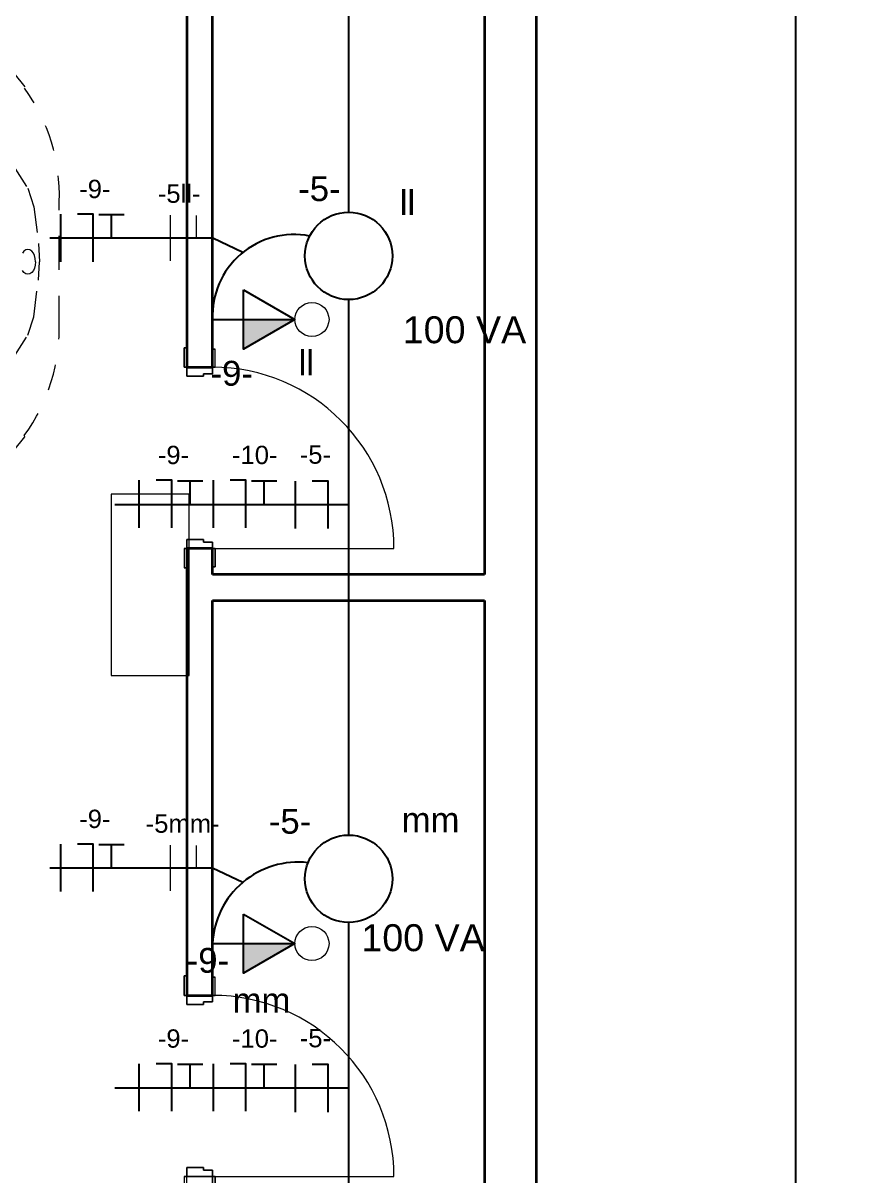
# Model space of a CAD drawing. Header units: metres. Extents: x -182 to 99, y 70 to 117.
# Drawn here: x -152.687 to -149.487, y 95.853 to 100.304 of the extents above; entities that cross this region are included whole.
import ezdxf

# ---------------------------------------------------------------- set-up
doc = ezdxf.new("R2010")
doc.units = ezdxf.units.M
doc.header["$LTSCALE"] = 0.01
doc.linetypes.add('Basculante', pattern=[0.003969, 0.002381, -0.001587])
for name, color, linetype, lineweight in [('A-DETL-GENF', 3, 'Basculante', 9), ('A-DOOR', 1, 'Continuous', 9), ('A-DOOR-FRAM', 1, 'Continuous', 13), ('A-WALL', 2, 'Continuous', 9), ('M-EQPT', 6, 'Continuous', 9), ('S-COLS', 6, 'Continuous', 9)]:
    doc.layers.add(name, color=color, linetype=linetype, lineweight=lineweight)
doc.layers.add('FIAÇÃO', color=10, linetype='Continuous')
doc.layers.add('Iluminação', color=7, linetype='Continuous')
doc.styles.add('Arial', font='arial.ttf', dxfattribs={"height": 0.29506})
doc.styles.add('Arial_2', font='arial.ttf', dxfattribs={"height": 0.258177})
doc.dimstyles.new('Diagonal', dxfattribs={"dimscale": 0.3048, "dimtxt": 0.258177, "dimasz": 1.025262, "dimexe": 0.984252, "dimexo": 0.615157, "dimgap": 0.04101, "dimtad": 1, "dimrnd": 0.01, "dimzin": 0, "dimdsep": 46, "dimtxsty": 'Arial_2', "dimblk1": 'OBLIQUE', "dimblk2": 'OBLIQUE', "dimsah": 1, "dimcen": 0.09, "dimse1": 1, "dimse2": 1, "dimazin": 0, "dimtfac": 1, "dimtix": 1, "dimtmove": 0, "dimatfit": 3, "dimfxl": 1, "dimtvp": 1, "dimtfill": 1, "dimtolj": 1, "dimtzin": 0, "dimarcsym": 2})

# ---------------------------------------------------------------- blocks, each defined once
blk = doc.blocks.new('Puerta de 1 hoja - 70 x 210 cm-216926-Subsuelo')
at = {"layer": 'A-DOOR', "lineweight": 13}
blk.add_line((0.6169, 0.05), (0.6169, 0.75), dxfattribs=at)
blk.add_arc((0.6169, 0.05), 0.7, 90, 180, dxfattribs=at)
at = {"layer": 'A-DOOR-FRAM', "lineweight": 9}
for p, q in [((-0.1531, 0.05), (-0.1531, 0.06)), ((-0.0831, 0.06), (-0.1531, 0.06)), ((-0.1531, 0.06), (-0.1531, 0.06)), ((-0.1531, 0.05), (-0.1531, 0.05)), ((-0.1531, 0.05), (-0.0831, 0.05)), ((-0.0831, 0.06), (-0.0831, 0.06)), ((-0.0831, 0.06), (-0.0831, 0.05)), ((-0.0831, 0.05), (-0.0831, 0.05)), ((-0.0831, -0.05), (-0.0831, 0.05)), ((-0.0831, 0.05), (-0.0581, 0.05)), ((-0.0831, 0.05), (-0.0831, 0.05)), ((-0.0581, 0.05), (-0.0581, 0.05)), ((-0.0581, 0.05), (-0.0581, 0.015)), ((0.5919, 0.015), (0.5919, 0.05)), ((0.5919, 0.05), (0.6169, 0.05)), ((0.5919, 0.05), (0.5919, 0.05)), ((0.6169, 0.05), (0.6169, 0.06)), ((0.6169, 0.06), (0.6869, 0.06)), ((0.6169, 0.06), (0.6169, 0.06)), ((0.6869, 0.05), (0.6169, 0.05)), ((0.6169, 0.05), (0.6169, 0.05)), ((0.6169, 0.05), (0.6169, -0.05)), ((0.6169, 0.05), (0.6169, 0.05)), ((0.6869, 0.06), (0.6869, 0.05)), ((0.6869, 0.06), (0.6869, 0.06)), ((0.6869, 0.05), (0.6869, 0.05)), ((-0.0581, 0.015), (-0.0481, 0.015)), ((-0.0581, 0.015), (-0.0581, 0.015)), ((-0.0481, 0.015), (-0.0481, 0.015)), ((-0.0481, 0.015), (-0.0481, -0.05)), ((0.5819, -0.05), (0.5819, 0.015)), ((0.5819, 0.015), (0.5919, 0.015)), ((0.5819, 0.015), (0.5819, 0.015)), ((0.5919, 0.015), (0.5919, 0.015)), ((-0.1581, -0.06), (-0.1581, -0.05)), ((-0.1581, -0.05), (-0.0831, -0.05)), ((-0.1581, -0.05), (-0.1581, -0.05)), ((-0.0831, -0.06), (-0.1581, -0.06)), ((-0.1581, -0.06), (-0.1581, -0.06)), ((-0.0831, -0.05), (-0.0831, -0.06)), ((-0.0831, -0.05), (-0.0831, -0.05)), ((-0.0831, -0.05), (-0.0831, -0.05)), ((-0.0481, -0.05), (-0.0831, -0.05)), ((-0.0831, -0.06), (-0.0831, -0.06)), ((-0.0481, -0.05), (-0.0481, -0.05)), ((0.6169, -0.05), (0.5819, -0.05)), ((0.5819, -0.05), (0.5819, -0.05)), ((0.6919, -0.05), (0.6169, -0.05)), ((0.6169, -0.06), (0.6169, -0.05)), ((0.6169, -0.05), (0.6169, -0.05)), ((0.6169, -0.05), (0.6169, -0.05)), ((0.6169, -0.06), (0.6169, -0.06)), ((0.6169, -0.06), (0.6919, -0.06)), ((0.6919, -0.05), (0.6919, -0.05)), ((0.6919, -0.05), (0.6919, -0.06)), ((0.6919, -0.06), (0.6919, -0.06))]:
    blk.add_line(p, q, dxfattribs=at)
at = {"layer": 'A-DOOR-FRAM'}
for p, q in [((-0.0831, 0.06), (-0.1531, 0.06)), ((-0.1531, 0.06), (-0.1531, 0.05)), ((-0.1531, 0.05), (-0.0831, 0.05)), ((-0.0831, 0.05), (-0.0831, 0.06)), ((-0.0581, 0.05), (-0.0831, 0.05)), ((-0.0831, 0.05), (-0.0831, -0.05)), ((-0.0581, 0.015), (-0.0581, 0.05)), ((0.6169, 0.05), (0.5919, 0.05)), ((0.5919, 0.05), (0.5919, 0.015)), ((0.6869, 0.06), (0.6169, 0.06)), ((0.6169, 0.06), (0.6169, 0.05)), ((0.6169, 0.05), (0.6869, 0.05)), ((0.6169, -0.05), (0.6169, 0.05)), ((0.6869, 0.05), (0.6869, 0.06)), ((-0.0481, 0.015), (-0.0581, 0.015)), ((-0.0481, -0.05), (-0.0481, 0.015)), ((0.5919, 0.015), (0.5819, 0.015)), ((0.5819, 0.015), (0.5819, -0.05)), ((-0.0831, -0.05), (-0.1581, -0.05)), ((-0.1581, -0.05), (-0.1581, -0.06)), ((-0.1581, -0.06), (-0.0831, -0.06)), ((-0.0831, -0.06), (-0.0831, -0.05)), ((-0.0831, -0.05), (-0.0481, -0.05)), ((0.5819, -0.05), (0.6169, -0.05)), ((0.6919, -0.05), (0.6169, -0.05)), ((0.6169, -0.05), (0.6169, -0.06)), ((0.6169, -0.06), (0.6919, -0.06)), ((0.6919, -0.06), (0.6919, -0.05))]:
    blk.add_line(p, q, dxfattribs=at)
blk = doc.blocks.new('M_RPC Escarabajo - M_RPC Escarabajo-198326-Subsuelo')
at = {"layer": 'A-DETL-GENF'}
for p, q in [((-0.6783, -3.2297), (-0.7316, -3.1872)), ((-0.3784, -3.1832), (-0.2867, -3.2425)), ((0.3725, -3.1836), (0.2808, -3.2427)), ((0.7258, -3.1879), (0.6724, -3.2303)), ((-0.6734, -3.2287), (-0.6783, -3.2297)), ((-0.2867, -3.2425), (-0.2154, -3.2655)), ((-0.0506, -3.2424), (-0.049, -3.2346)), ((-0.049, -3.2501), (-0.0506, -3.2424)), ((-0.049, -3.2346), (-0.0443, -3.2274)), ((-0.0443, -3.2274), (-0.0368, -3.2212)), ((0.0384, -3.2274), (0.031, -3.2212)), ((0.0432, -3.2346), (0.0384, -3.2274)), ((0.0431, -3.2502), (0.0448, -3.2424)), ((0.0448, -3.2424), (0.0432, -3.2346)), ((0.2808, -3.2427), (0.2095, -3.2657)), ((-0.2154, -3.2655), (-0.0737, -3.2829)), ((-0.0737, -3.2829), (-0.0025, -3.2871)), ((-0.0443, -3.2574), (-0.049, -3.2501)), ((-0.0368, -3.2636), (-0.0443, -3.2574)), ((-0.027, -3.2683), (-0.0368, -3.2636)), ((-0.0157, -3.2713), (-0.027, -3.2683)), ((-0.0035, -3.2723), (-0.0157, -3.2713)), ((0.0677, -3.283), (-0.0034, -3.2871)), ((-0.0024, -3.2723), (0.0098, -3.2713)), ((0.0098, -3.2713), (0.0211, -3.2684)), ((0.0211, -3.2684), (0.0309, -3.2636)), ((0.0309, -3.2636), (0.0384, -3.2574)), ((0.0384, -3.2574), (0.0431, -3.2502)), ((0.2095, -3.2657), (0.0677, -3.283)), ((-0.2345, -3.3634), (-0.003, -3.3634)), ((-0.003, -3.3634), (0.2285, -3.3634))]:
    blk.add_line(p, q, dxfattribs=at)
for centre, start, end in [((-0.2594, -2.6623), 233.8371, 272.0336), ((0.254, -2.6625), 267.9183, 306.1147)]:
    blk.add_arc(centre, 0.7016, start, end, dxfattribs=at)
blk = doc.blocks.new('Pilar rectangular hormigón - 300 x 700 mm-506285-Subsuelo')
at = {"layer": 'S-COLS'}
for p, q in [((-0.15, 0.35), (-0.15, 0.35)), ((0.15, 0.35), (-0.15, 0.35)), ((-0.15, 0.35), (-0.15, -0.35)), ((0.15, 0.35), (0.15, 0.35)), ((0.15, -0.35), (0.15, 0.35)), ((-0.15, -0.35), (-0.15, -0.35)), ((-0.15, -0.35), (0.15, -0.35)), ((0.15, -0.35), (0.15, -0.35))]:
    blk.add_line(p, q, dxfattribs=at)
blk = doc.blocks.new('_Oblique')
at = {"color": 0, "linetype": 'ByBlock', "lineweight": -2}
blk.add_line((-0.5, -0.5), (0.5, 0.5), dxfattribs=at)
blk = doc.blocks.new('*D884')
at = {"layer": 'Defpoints', "color": 0, "ltscale": 0.5, "transparency": 16777216}
for p in [(-150.9051, 100.6356), (-150.9051, 98.1756), (-148.7051, 98.1756)]:
    blk.add_point(p, dxfattribs=at)
at = {"layer": 'M-EQPT', "color": 0, "lineweight": -2, "ltscale": 0.5, "transparency": 16777216}
blk.add_line((-148.7051, 100.6356), (-148.7051, 98.1756), dxfattribs=at)
at = {"layer": 'M-EQPT', "color": 0, "lineweight": -2, "ltscale": 0.5, "transparency": 16777216, "xscale": 0.3125, "yscale": 0.3125, "zscale": 0.3125}
for p, rotation in [((-148.7051, 100.6356), 90), ((-148.7051, 98.1756), 270)]:
    blk.add_blockref('_Oblique', p, dxfattribs=dict(at, rotation=rotation))
at = {"layer": 'M-EQPT', "color": 0, "ltscale": 0.5, "transparency": 16777216, "insert": (-148.8494, 99.4056), "char_height": 0.25818, "attachment_point": 5, "rotation": 90, "style": 'Arial_2', "bg_fill": 3, "box_fill_scale": 1.1, "bg_fill_color": 256, "bg_fill_true_color": 13158600, "bg_fill_transparency": 0}
blk.add_mtext('\\A1;2.46', dxfattribs=at)
blk = doc.blocks.new('*D885')
at = {"layer": 'Defpoints', "color": 0, "ltscale": 0.5, "transparency": 16777216}
for p in [(-150.9051, 98.1756), (-150.9051, 98.0756)]:
    blk.add_point(p, dxfattribs=at)
at = {"layer": 'M-EQPT', "color": 0, "lineweight": -2, "ltscale": 0.5, "transparency": 16777216}
for p, q in [((-148.7051, 98.1756), (-148.7051, 98.4881)), ((-148.7051, 98.1756), (-148.7051, 98.0756)), ((-148.7051, 98.0756), (-148.7051, 97.7631))]:
    blk.add_line(p, q, dxfattribs=at)
at = {"layer": 'M-EQPT', "color": 0, "lineweight": -2, "ltscale": 0.5, "transparency": 16777216, "xscale": 0.3125, "yscale": 0.3125, "zscale": 0.3125}
for p, rotation in [((-148.7051, 98.1756), 270), ((-148.7051, 98.0756), 90)]:
    blk.add_blockref('_Oblique', p, dxfattribs=dict(at, rotation=rotation))
at = {"layer": 'M-EQPT', "color": 0, "ltscale": 0.5, "transparency": 16777216, "insert": (-148.8494, 98.1256), "char_height": 0.25818, "attachment_point": 5, "rotation": 90, "style": 'Arial_2', "bg_fill": 3, "box_fill_scale": 1.1, "bg_fill_color": 256, "bg_fill_true_color": 13158600, "bg_fill_transparency": 0}
blk.add_mtext('\\A1;0.10', dxfattribs=at)
at = {"layer": 'Defpoints', "color": 0, "ltscale": 0.5, "transparency": 16777216}
blk.add_point((-148.7051, 98.0756), dxfattribs=at)
blk = doc.blocks.new('*D886')
at = {"layer": 'Defpoints', "color": 0, "ltscale": 0.5, "transparency": 16777216}
for p in [(-150.9051, 98.0756), (-150.9051, 95.7506), (-148.7051, 95.7506)]:
    blk.add_point(p, dxfattribs=at)
at = {"layer": 'M-EQPT', "color": 0, "lineweight": -2, "ltscale": 0.5, "transparency": 16777216}
blk.add_line((-148.7051, 98.0756), (-148.7051, 95.7506), dxfattribs=at)
at = {"layer": 'M-EQPT', "color": 0, "lineweight": -2, "ltscale": 0.5, "transparency": 16777216, "xscale": 0.3125, "yscale": 0.3125, "zscale": 0.3125}
for p, rotation in [((-148.7051, 98.0756), 90), ((-148.7051, 95.7506), 270)]:
    blk.add_blockref('_Oblique', p, dxfattribs=dict(at, rotation=rotation))
at = {"layer": 'M-EQPT', "color": 0, "ltscale": 0.5, "transparency": 16777216, "insert": (-148.8495, 96.9131), "char_height": 0.25818, "attachment_point": 5, "rotation": 90, "style": 'Arial_2', "bg_fill": 3, "box_fill_scale": 1.1, "bg_fill_color": 256, "bg_fill_true_color": 13158600, "bg_fill_transparency": 0}
blk.add_mtext('\\A1;2.33', dxfattribs=at)
blk = doc.blocks.new('*D887')
at = {"layer": 'Defpoints', "color": 0, "ltscale": 0.5, "transparency": 16777216}
for p in [(-150.9051, 95.7506), (-150.9051, 95.6506)]:
    blk.add_point(p, dxfattribs=at)
at = {"layer": 'M-EQPT', "color": 0, "lineweight": -2, "ltscale": 0.5, "transparency": 16777216}
for p, q in [((-148.7051, 95.7506), (-148.7051, 96.0631)), ((-148.7051, 95.7506), (-148.7051, 95.6506)), ((-148.7051, 95.6506), (-148.7051, 95.3381))]:
    blk.add_line(p, q, dxfattribs=at)
at = {"layer": 'M-EQPT', "color": 0, "lineweight": -2, "ltscale": 0.5, "transparency": 16777216, "xscale": 0.3125, "yscale": 0.3125, "zscale": 0.3125}
for p, rotation in [((-148.7051, 95.7506), 270), ((-148.7051, 95.6506), 90)]:
    blk.add_blockref('_Oblique', p, dxfattribs=dict(at, rotation=rotation))
at = {"layer": 'M-EQPT', "color": 0, "ltscale": 0.5, "transparency": 16777216, "insert": (-148.8494, 95.7006), "char_height": 0.25818, "attachment_point": 5, "rotation": 90, "style": 'Arial_2', "bg_fill": 3, "box_fill_scale": 1.1, "bg_fill_color": 256, "bg_fill_true_color": 13158600, "bg_fill_transparency": 0}
blk.add_mtext('\\A1;0.10', dxfattribs=at)
at = {"layer": 'Defpoints', "color": 0, "ltscale": 0.5, "transparency": 16777216}
blk.add_point((-148.7051, 95.6506), dxfattribs=at)
blk = doc.blocks.new('*D901')
at = {"layer": 'Defpoints', "color": 0, "ltscale": 0.5, "transparency": 16777216}
for p in [(-150.7051, 110.8896), (-154.3455, 92.7456), (-149.7051, 92.7456)]:
    blk.add_point(p, dxfattribs=at)
at = {"layer": 'M-EQPT', "color": 0, "lineweight": -2, "ltscale": 0.5, "transparency": 16777216}
blk.add_line((-149.7051, 110.8896), (-149.7051, 92.7456), dxfattribs=at)
at = {"layer": 'M-EQPT', "color": 0, "lineweight": -2, "ltscale": 0.5, "transparency": 16777216, "xscale": 0.3125, "yscale": 0.3125, "zscale": 0.3125}
for p, rotation in [((-149.7051, 110.8896), 90), ((-149.7051, 92.7456), 270)]:
    blk.add_blockref('_Oblique', p, dxfattribs=dict(at, rotation=rotation))
at = {"layer": 'M-EQPT', "color": 0, "ltscale": 0.5, "transparency": 16777216, "insert": (-149.8494, 101.8176), "char_height": 0.25818, "attachment_point": 5, "rotation": 90, "style": 'Arial_2', "bg_fill": 3, "box_fill_scale": 1.1, "bg_fill_color": 256, "bg_fill_true_color": 13158600, "bg_fill_transparency": 0}
blk.add_mtext('\\A1;18.14', dxfattribs=at)
blk = doc.blocks.new('*D908')
at = {"layer": 'Defpoints', "color": 0, "ltscale": 0.5, "transparency": 16777216}
for p in [(-150.7051, 110.8896), (-150.7051, 93.3706), (-147.7051, 93.3706)]:
    blk.add_point(p, dxfattribs=at)
at = {"layer": 'M-EQPT', "color": 0, "lineweight": -2, "ltscale": 0.5, "transparency": 16777216}
blk.add_line((-147.7051, 110.8896), (-147.7051, 93.3706), dxfattribs=at)
at = {"layer": 'M-EQPT', "color": 0, "lineweight": -2, "ltscale": 0.5, "transparency": 16777216, "xscale": 0.3125, "yscale": 0.3125, "zscale": 0.3125}
for p, rotation in [((-147.7051, 110.8896), 90), ((-147.7051, 93.3706), 270)]:
    blk.add_blockref('_Oblique', p, dxfattribs=dict(at, rotation=rotation))
at = {"layer": 'M-EQPT', "color": 0, "ltscale": 0.5, "transparency": 16777216, "insert": (-147.8494, 102.1301), "char_height": 0.25818, "attachment_point": 5, "rotation": 90, "style": 'Arial_2', "bg_fill": 3, "box_fill_scale": 1.1, "bg_fill_color": 256, "bg_fill_true_color": 13158600, "bg_fill_transparency": 0}
blk.add_mtext('\\A1;17.52', dxfattribs=at)
blk = doc.blocks.new('*D911')
at = {"layer": 'Defpoints', "color": 0, "ltscale": 0.5, "transparency": 16777216}
for p in [(-153.4914, 110.8896), (-146.7051, 110.8896), (-153.4914, 77.83)]:
    blk.add_point(p, dxfattribs=at)
at = {"layer": 'M-EQPT', "color": 0, "lineweight": -2, "ltscale": 0.5, "transparency": 16777216}
blk.add_line((-146.7051, 77.83), (-146.7051, 110.8896), dxfattribs=at)
at = {"layer": 'M-EQPT', "color": 0, "lineweight": -2, "ltscale": 0.5, "transparency": 16777216, "xscale": 0.3125, "yscale": 0.3125, "zscale": 0.3125}
for p, rotation in [((-146.7051, 110.8896), 90), ((-146.7051, 77.83), 270)]:
    blk.add_blockref('_Oblique', p, dxfattribs=dict(at, rotation=rotation))
at = {"layer": 'M-EQPT', "color": 0, "ltscale": 0.5, "transparency": 16777216, "insert": (-146.8495, 94.3598), "char_height": 0.25818, "attachment_point": 5, "rotation": 90, "style": 'Arial_2', "bg_fill": 3, "box_fill_scale": 1.1, "bg_fill_color": 256, "bg_fill_true_color": 13158600, "bg_fill_transparency": 0}
blk.add_mtext('\\A1;33.06', dxfattribs=at)
blk = doc.blocks.new('F-N')
at = {"layer": 'FIAÇÃO'}
blk.add_line((2561.97, 1254.62), (2561.97, 1275.44), dxfattribs=at)
at = {"layer": 'FIAÇÃO', "color": 5}
blk.add_lwpolyline([(2576.26, 1254.62), (2576.26, 1275.44), (2569.32, 1275.44)], dxfattribs=at)
blk = doc.blocks.new('F-N-T')
at = {"layer": 'FIAÇÃO', "color": 1}
blk.add_line((2561.97, 1284.08), (2561.97, 1304.9), dxfattribs=at)
at = {"layer": 'FIAÇÃO', "color": 3}
blk.add_line((2584.31, 1294.33), (2584.31, 1304.75), dxfattribs=at)
at = {"layer": 'FIAÇÃO', "color": 5}
blk.add_lwpolyline([(2576.26, 1284.08), (2576.26, 1304.9), (2569.32, 1304.9)], dxfattribs=at)
at = {"layer": 'FIAÇÃO', "color": 3}
blk.add_lwpolyline([(2578.75, 1304.75), (2584.31, 1304.75), (2589.86, 1304.75)], dxfattribs=at)

msp = doc.modelspace()

# ---------------------------------------------------------------- linework, layer by layer
at = {"layer": 'A-WALL', "color": 7, "lineweight": 35}
for p, q in [((-150.7051, 93.3706), (-150.7051, 110.8896)), ((-152.0551, 100.8356), (-152.0551, 98.9756)), ((-151.9551, 98.9756), (-151.9551, 100.6356)), ((-150.9051, 100.6356), (-150.9051, 98.1756)), ((-152.0551, 98.9756), (-151.9551, 98.9756)), ((-151.9551, 98.2756), (-152.0551, 98.2756)), ((-152.0551, 98.2756), (-152.0551, 96.5506)), ((-151.9551, 98.1756), (-151.9551, 98.2756)), ((-150.9051, 98.1756), (-151.9551, 98.1756)), ((-151.9551, 96.5506), (-151.9551, 98.0756)), ((-151.9551, 98.0756), (-150.9051, 98.0756)), ((-150.9051, 98.0756), (-150.9051, 95.7506)), ((-152.0551, 96.5506), (-151.9551, 96.5506))]:
    msp.add_line(p, q, dxfattribs=at)

# ---------------------------------------------------------------- block references
at = {"layer": 'A-DETL-GENF', "rotation": 90.00000000000004}
msp.add_blockref('M_RPC Escarabajo - M_RPC Escarabajo-198326-Subsuelo', (-155.9107, 99.3856), dxfattribs=at)
at = {"layer": 'A-DOOR', "rotation": 270.0000000000001}
for p in [(-152.0051, 98.8925), (-152.0051, 96.4675)]:
    msp.add_blockref('Puerta de 1 hoja - 70 x 210 cm-216926-Subsuelo', p, dxfattribs=at)
at = {"layer": 'S-COLS', "rotation": 180}
msp.add_blockref('Pilar rectangular hormigón - 300 x 700 mm-506285-Subsuelo', (-152.1961, 98.1356), dxfattribs=at)

# ---------------------------------------------------------------- next in the draw order: dimensions: what is measured, and where the dimension line sits
at = {"layer": 'M-EQPT', "color": 1, "ltscale": 0.5}
dim = msp.add_linear_dim(base=(-148.7051, 98.1756), p1=(-150.9051, 100.6356), p2=(-150.9051, 98.1756), angle=90, dimstyle='Diagonal', override={"dimpost": '<>', "dimtmove": 1}, dxfattribs=at)
dim.commit()
dim.dimension.update_dxf_attribs({"geometry": '*D884', "text_midpoint": (-148.8494, 99.4056)})

# ---------------------------------------------------------------- next in the draw order: dimensions: what is measured, and where the dimension line sits
dim = msp.add_linear_dim(base=(-148.7051, 98.0756), p1=(-150.9051, 98.1756), p2=(-150.9051, 98.0756), angle=90, dimstyle='Diagonal', override={"dimpost": '<>', "dimtmove": 1}, dxfattribs=at)
dim.commit()
dim.dimension.update_dxf_attribs({"geometry": '*D885', "text_midpoint": (-148.8494, 98.1256)})

# ---------------------------------------------------------------- next in the draw order: dimensions: what is measured, and where the dimension line sits
dim = msp.add_linear_dim(base=(-148.7051118546, 95.7506036684), p1=(-150.9051118546, 98.0756036684), p2=(-150.9051118546, 95.7506036684), angle=90, dimstyle='Diagonal', override={"dimpost": '<>', "dimtmove": 1}, dxfattribs=at)
dim.commit()
dim.dimension.update_dxf_attribs({"geometry": '*D886', "text_midpoint": (-148.8495183137, 96.9131036684)})

# ---------------------------------------------------------------- next in the draw order: dimensions: what is measured, and where the dimension line sits
dim = msp.add_linear_dim(base=(-148.7051, 95.6506), p1=(-150.9051, 95.7506), p2=(-150.9051, 95.6506), angle=90, dimstyle='Diagonal', override={"dimpost": '<>', "dimtmove": 1}, dxfattribs=at)
dim.commit()
dim.dimension.update_dxf_attribs({"geometry": '*D887', "text_midpoint": (-148.8494, 95.7006)})

# ---------------------------------------------------------------- next in the draw order: dimensions: what is measured, and where the dimension line sits
dim = msp.add_linear_dim(base=(-149.7051, 92.7456), p1=(-150.7051, 110.8896), p2=(-154.3455, 92.7456), angle=90, dimstyle='Diagonal', override={"dimpost": '<>'}, dxfattribs=at)
dim.commit()
dim.dimension.update_dxf_attribs({"geometry": '*D901', "text_midpoint": (-149.8494, 101.8176)})

# ---------------------------------------------------------------- next in the draw order: dimensions: what is measured, and where the dimension line sits
dim = msp.add_linear_dim(base=(-147.7051, 93.3706), p1=(-150.7051, 110.8896), p2=(-150.7051, 93.3706), angle=90, dimstyle='Diagonal', override={"dimpost": '<>'}, dxfattribs=at)
dim.commit()
dim.dimension.update_dxf_attribs({"geometry": '*D908', "text_midpoint": (-147.8494, 102.1301)})

# ---------------------------------------------------------------- next in the draw order: dimensions: what is measured, and where the dimension line sits
dim = msp.add_linear_dim(base=(-146.7051, 110.8896), p1=(-153.4914, 77.83), p2=(-153.4914, 110.8896), angle=90, dimstyle='Diagonal', override={"dimpost": '<>'}, dxfattribs=at)
dim.commit()
dim.dimension.update_dxf_attribs({"geometry": '*D911', "text_midpoint": (-146.8495, 94.3598)})

# ---------------------------------------------------------------- next in the draw order: hatches: boundary and pattern name
at = {"layer": 'Iluminação'}
for points in [[(-151.6375, 99.16), (-151.8353, 99.16), (-151.8353, 99.0458)], [(-151.6375, 96.7505), (-151.8353, 96.7505), (-151.8353, 96.6363)]]:
    msp.add_hatch(color=256, dxfattribs=at).paths.add_polyline_path(points)

# ---------------------------------------------------------------- next in the draw order: linework, layer by layer
at = {"layer": 'FIAÇÃO', "lineweight": 20}
for p, q in [((-152.1178, 99.386), (-152.1178, 99.5629)), ((-152.1178, 96.9539), (-152.1178, 97.1308))]:
    msp.add_line(p, q, dxfattribs=at)
at = {"layer": 'FIAÇÃO', "color": 18, "lineweight": 20, "true_color": 0x000000}
for p, q in [((-152.0178, 99.4733), (-152.0178, 99.5617)), ((-152.0178, 97.0412), (-152.0178, 97.1296))]:
    msp.add_line(p, q, dxfattribs=at)
at = {"layer": 'Iluminação', "color": 0, "ltscale": 0.5}
for p, q in [((-151.4301, 102.0968), (-151.4301, 99.5744)), ((-151.9546, 99.4733), (-152.5836, 99.4733)), ((-151.8385, 99.4188), (-151.9546, 99.4733)), ((-151.4301, 99.2368), (-151.4301, 97.1693)), ((-151.4301, 98.4448), (-152.3331, 98.4448)), ((-151.9551, 97.0412), (-152.5836, 97.0412)), ((-151.839, 96.9867), (-151.9551, 97.0412)), ((-151.4301, 96.8318), (-151.4301, 94.7669)), ((-151.4301, 96.1917), (-152.3331, 96.1917))]:
    msp.add_line(p, q, dxfattribs=at)
at = {"layer": 'Iluminação'}
for p, q in [((-151.9551, 99.16), (-151.6375, 99.16)), ((-151.9551, 96.7505), (-151.6375, 96.7505))]:
    msp.add_line(p, q, dxfattribs=at)
for points in [[(-151.8353, 99.2741), (-151.6375, 99.16), (-151.8353, 99.0458)], [(-151.8353, 96.8646), (-151.6375, 96.7505), (-151.8353, 96.6363)]]:
    msp.add_lwpolyline(points, close=True, dxfattribs=at)
at = {"layer": 'Iluminação', "color": 7, "ltscale": 0.5, "true_color": 0xffffff}
for centre in [(-151.4301, 99.4056), (-151.4301, 97.0005)]:
    msp.add_circle(centre, 0.1688, dxfattribs=at)
at = {"layer": 'Iluminação', "lineweight": 20}
for centre in [(-151.5717, 99.16), (-151.5717, 96.7505)]:
    msp.add_circle(centre, 0.0658, dxfattribs=at)
at = {"layer": 'Iluminação', "color": 0, "ltscale": 0.5}
for centre, radius, start, end in [((-151.642, 99.1745), 0.3135, 78.7134, 182.6651), ((-151.6258, 96.7353), 0.3296, 83.2431, 177.3607)]:
    msp.add_arc(centre, radius, start, end, dxfattribs=at)

# ---------------------------------------------------------------- next in the draw order: block references
at = {"layer": 'FIAÇÃO', "lineweight": 20, "xscale": 0.008784106945095342, "yscale": 0.008784106945095342, "zscale": 0.008784106945095342}
for name, p in [('F-N-T', (-175.0461, 88.1037)), ('F-N-T', (-174.7427, 87.0766)), ('F-N-T', (-174.4565, 87.0766)), ('F-N', (-174.1398, 87.3326)), ('F-N-T', (-175.0461, 85.6716)), ('F-N-T', (-174.7427, 84.8235)), ('F-N-T', (-174.4565, 84.8235)), ('F-N', (-174.1398, 85.0795))]:
    msp.add_blockref(name, p, dxfattribs=at)

# ---------------------------------------------------------------- next in the draw order: texts
at = {"layer": 'FIAÇÃO', "lineweight": 20, "style": 'Arial'}
for s, p in [('-9-', (-152.47, 99.6287)), ('-5ll-', (-152.1666, 99.6104)), ('-9-', (-152.1666, 98.6016)), ('-10-', (-151.8804, 98.6016)), ('-5-', (-151.6188, 98.6032)), ('-9-', (-152.47, 97.1966)), ('-5mm-', (-152.2135, 97.1783)), ('-9-', (-152.1666, 96.3485)), ('-10-', (-151.8804, 96.3485)), ('-5-', (-151.6188, 96.3501))]:
    msp.add_text(s, height=0.07075, dxfattribs=at).set_placement(p)
at = {"layer": 'Iluminação', "color": 7, "ltscale": 0.5, "true_color": 0xffffff, "style": 'Arial'}
for s, p in [('-5-', (-151.6248, 99.6171)), ('ll', (-151.2327, 99.563)), ('ll', (-151.6232, 98.9448)), ('-9-', (-151.9631, 98.9044)), ('-5-', (-151.7381, 97.1748)), ('mm', (-151.2255, 97.1806)), ('-9-', (-152.0551, 96.6378)), ('mm', (-151.878, 96.4835))]:
    msp.add_text(s, height=0.09589, dxfattribs=at).set_placement(p)
at = {"layer": 'Iluminação', "color": 7, "ltscale": 0.5, "true_color": 0xffffff, "char_height": 0.104025, "width": 0.595396, "attachment_point": 8, "style": 'Arial'}
for insert in [(-150.983, 99.0668), (-151.1427, 96.7197)]:
    msp.add_mtext('{\\H0.0275x;\\P\\P}100 VA', dxfattribs=dict(at, insert=insert))

doc.saveas('drawing.dxf')
